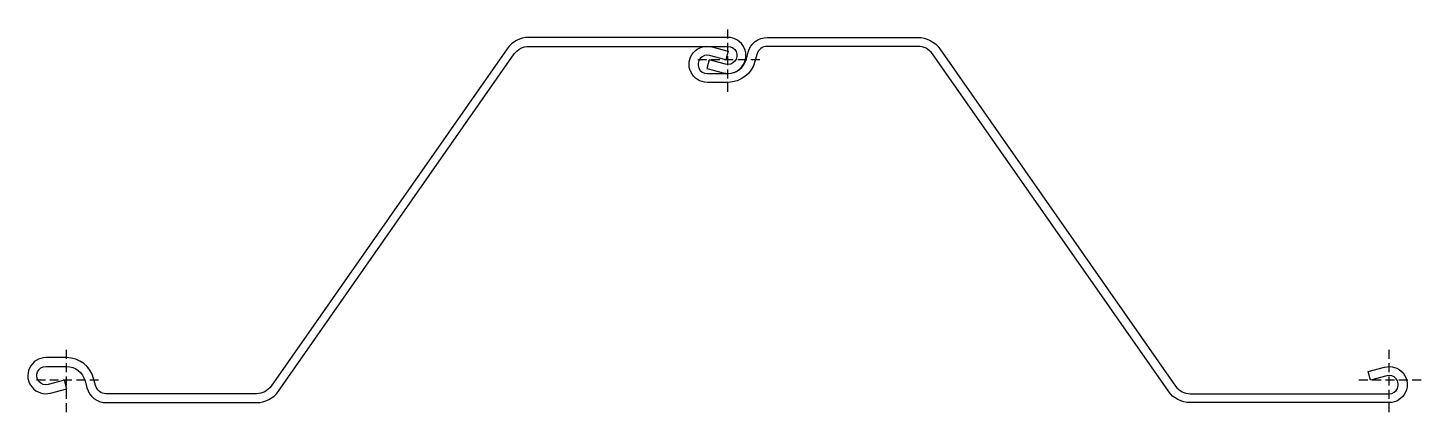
# Model space of a CAD drawing. Header units: millimetres. Extents: x -44 to 1525, y -36 to 396.
import ezdxf

# ---------------------------------------------------------------- set-up
doc = ezdxf.new("R2010")
doc.units = ezdxf.units.MM
doc.linetypes.add('DASHED', pattern=[0.75, 0.5, -0.25])
doc.layers.add('ref', color=251, linetype='Continuous', plot=False)

msp = doc.modelspace()

# ---------------------------------------------------------------- linework, layer by layer
at = {"color": 7}
for points in [[(504.1, 367, -0.244698), (520.5, 375.5), (744.6, 375.5, -1.140281), (742, 355.4), (723.5, 360.4), (720.9, 350.7), (739.4, 345.7, 1.140281), (744.6, 385.5), (520.5, 385.5, 0.244698), (495.9, 372.8), (230.2, -6.7, -0.244698), (213.8, -15.3), (44.5, -15.3, -0.340671), (32.5, -6), (30.4, 1.8, 0.340671), (0, 25.3), (-23.4, 25.3, 1.140281), (-18.2, -14.6), (0.3, -9.6), (-2.3, 0.1), (-20.8, -4.9, -1.140281), (-23.4, 15.3), (0, 15.3, -0.340671), (20.7, -0.7), (22.8, -8.5, 0.340671), (44.5, -25.3), (213.8, -25.3, 0.244698), (238.4, -12.5), (504.1, 367)], [(1248.8, -6.7, 0.244698), (1265.2, -15.3), (1489.3, -15.3, 1.140281), (1486.6, 4.9), (1468.1, -0.1), (1465.5, 9.6), (1484, 14.6, -1.140281), (1489.3, -25.3), (1265.2, -25.3, -0.244698), (1240.6, -12.5), (974.9, 367, 0.244698), (958.5, 375.5), (789.1, 375.5, 0.340671), (777.1, 366.3), (775.1, 358.5, -0.340671), (744.6, 335), (721.2, 335, -1.140281), (726.4, 374.9), (745, 369.9), (742.4, 360.2), (723.9, 365.2, 1.140281), (721.2, 345), (744.6, 345, 0.340671), (765.4, 361), (767.4, 368.8, -0.340671), (789.1, 385.5), (958.5, 385.5, -0.244698), (983.1, 372.8), (1248.8, -6.7)]]:
    msp.add_lwpolyline(points, format="xyb", dxfattribs=at)
at = {"layer": 'ref', "linetype": 'DASHED', "ltscale": 20}
for p, q in [((744.6, 324.3), (744.6, 396.2)), ((780.6, 360.3), (708.7, 360.3)), ((0, -36), (0, 36)), ((1489.3, -36), (1489.3, 36)), ((36, 0), (-36, 0)), ((1525.2, 0), (1453.3, 0))]:
    msp.add_line(p, q, dxfattribs=at)

doc.saveas('drawing.dxf')
